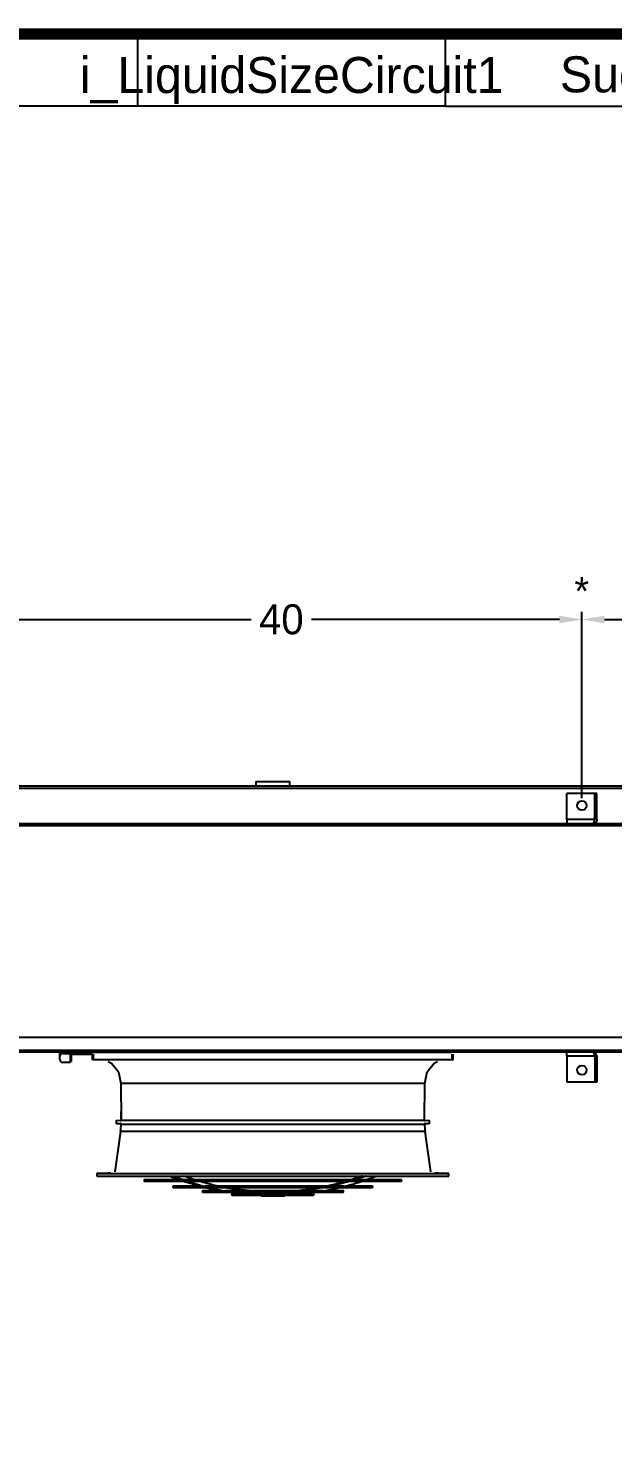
# Model space of a CAD drawing. Header units: inches. Extents: x 908 to 1218, y 494 to 690.
# Drawn here: x 1003.9 to 1042.8, y 592.1 to 686.6 of the extents above; entities that cross this region are included whole.
import ezdxf
from ezdxf.enums import TextEntityAlignment as Align

# ---------------------------------------------------------------- set-up
doc = ezdxf.new("R2010")
doc.units = ezdxf.units.IN
doc.header["$MEASUREMENT"] = 0
doc.header["$PDSIZE"] = -1
doc.layers.add('C1RC', color=7, linetype='Continuous')
doc.dimstyles.new('RAE Solutions', dxfattribs={"dimtxt": 2, "dimasz": 1.5, "dimexe": 0.5, "dimexo": 0.5, "dimgap": 0.5, "dimtad": 0, "dimtih": 1, "dimtoh": 1, "dimdec": 3, "dimrnd": 0.125, "dimzin": 1, "dimdsep": 46, "dimlunit": 5, "dimtxsty": 'Standard', "dimcen": 0.09, "dimadec": 0, "dimazin": 0, "dimtfac": 1, "dimtdec": 3, "dimtofl": 0, "dimtmove": 0, "dimatfit": 3, "dimfxl": 1, "dimtolj": 1, "dimtzin": 1, "dimarcsym": 0})

# ---------------------------------------------------------------- blocks, each defined once
blk = doc.blocks.new('*D208')
at = {"color": 0, "lineweight": -2}
for p, q in [((1000.711, 635.337), (1000.711, 647.733)), ((1002.211, 647.233), (1018.711, 647.233)), ((1039.211, 647.233), (1022.711, 647.233)), ((1040.711, 635.337), (1040.711, 647.733))]:
    blk.add_line(p, q, dxfattribs=at)
at = {"color": 0}
for points in [[(1002.211, 647.483), (1002.211, 646.983), (1000.711, 647.233)], [(1039.211, 647.483), (1039.211, 646.983), (1040.711, 647.233)]]:
    blk.add_solid(points, dxfattribs=at)
at = {"layer": 'Defpoints', "color": 0}
for p in [(1040.711, 647.233), (1000.711, 634.837), (1040.711, 634.837)]:
    blk.add_point(p, dxfattribs=at)
at = {"color": 0, "insert": (1020.711, 647.233), "char_height": 2, "attachment_point": 5}
blk.add_mtext('\\A1;40', dxfattribs=at)
blk = doc.blocks.new('*D209')
at = {"color": 0, "lineweight": -2}
for p, q in [((1040.711, 635.337), (1040.711, 647.733)), ((1042.211, 647.233), (1058.68, 647.233)), ((1079.148, 647.233), (1062.68, 647.233)), ((1080.648, 635.337), (1080.648, 647.733))]:
    blk.add_line(p, q, dxfattribs=at)
at = {"color": 0}
for points in [[(1042.211, 647.483), (1042.211, 646.983), (1040.711, 647.233)], [(1079.148, 647.483), (1079.148, 646.983), (1080.648, 647.233)]]:
    blk.add_solid(points, dxfattribs=at)
at = {"layer": 'Defpoints', "color": 0}
for p in [(1080.648, 647.233), (1040.711, 634.837), (1080.648, 634.837)]:
    blk.add_point(p, dxfattribs=at)
at = {"color": 0, "insert": (1060.68, 647.233), "char_height": 2, "attachment_point": 5}
blk.add_mtext('\\A1;40', dxfattribs=at)

msp = doc.modelspace()

# ---------------------------------------------------------------- linework, layer by layer
at = {"linetype": 'Continuous', "lineweight": 25}
for p, q in [((958.5229, 636.161), (1081.7739, 636.161)), ((958.5229, 636.004), (1081.7739, 636.004)), ((1019.0234, 636.4538), (1019.0234, 636.161)), ((1019.0234, 636.4538), (1021.2734, 636.4538)), ((1021.2734, 636.161), (1021.2734, 636.4538)), ((1039.7109, 633.9135), (1039.7109, 635.6495)), ((1041.5739, 635.6495), (1039.7109, 635.6495)), ((1041.5739, 633.9135), (1041.5739, 635.6495)), ((1041.7109, 635.6495), (1041.5809, 635.6495)), ((1041.5809, 633.9135), (1041.5809, 635.6495)), ((1041.7109, 633.9135), (1041.7109, 635.6495)), ((1041.5739, 633.9135), (1039.7109, 633.9135)), ((1039.7109, 633.9135), (1039.7109, 633.6495)), ((960.1484, 633.6495), (1080.1484, 633.6495)), ((960.1484, 633.5165), (1080.1484, 633.5165)), ((960.2814, 619.412), (1080.0154, 619.412)), ((960.2814, 618.545), (1080.0154, 618.545)), ((1080.0154, 618.412), (960.2814, 618.412)), ((1005.9677, 617.9275), (1005.9677, 618.1465)), ((1005.9677, 618.1465), (1005.9777, 618.1465)), ((1005.9677, 617.9275), (1005.9777, 617.9275)), ((1005.9772, 618.1465), (1005.9772, 618.412)), ((1005.9777, 617.9275), (1005.9777, 618.1465)), ((1006.1652, 618.334), (1006.6652, 618.334)), ((1006.6652, 617.74), (1006.1652, 617.74)), ((1006.5712, 618.412), (1006.5712, 618.334)), ((1006.6652, 618.334), (1006.6652, 618.266)), ((1006.6686, 618.287), (1006.6652, 618.287)), ((1006.6652, 618.266), (1006.7282, 618.266)), ((1006.6652, 618.266), (1006.6652, 617.787)), ((1006.6652, 617.787), (1006.6652, 617.74)), ((1006.6652, 617.787), (1006.7282, 617.787)), ((1006.7282, 618.266), (1006.7282, 617.787)), ((1006.7353, 618.154), (1006.7282, 618.154)), ((1006.7368, 618.287), (1006.7313, 618.287)), ((1006.7353, 618.266), (1006.7353, 617.787)), ((1008.1484, 618.266), (1006.7353, 618.266)), ((1008.1484, 617.912), (1008.1484, 618.279)), ((1008.1984, 617.912), (1008.1484, 617.912)), ((1008.1984, 618.279), (1008.1984, 617.912)), ((1008.2263, 617.912), (1008.2263, 618.279)), ((1032.0706, 617.912), (1008.2263, 617.912)), ((1009.1844, 617.787), (1009.4134, 617.6748)), ((1030.8835, 617.6748), (1031.1125, 617.787)), ((1032.0706, 617.912), (1032.0706, 618.279)), ((1032.0984, 618.279), (1032.0984, 617.912)), ((1032.0984, 617.912), (1032.1484, 617.912)), ((1032.1484, 617.912), (1032.1484, 618.279)), ((1039.7109, 618.148), (1039.7109, 618.412)), ((1041.5739, 618.148), (1039.7109, 618.148)), ((1039.7109, 618.148), (1039.7109, 616.412)), ((1041.5739, 618.148), (1041.5739, 616.412)), ((1041.5809, 618.148), (1041.5809, 616.412)), ((1041.7109, 618.148), (1041.7109, 616.412)), ((1009.4134, 617.6748), (1009.8862, 617.1161)), ((1009.8862, 617.1161), (1010.0303, 616.3308)), ((1030.2666, 616.3308), (1030.4107, 617.1161)), ((1030.4107, 617.1161), (1030.8835, 617.6748)), ((1010.0303, 616.3308), (1010.0642, 613.9001)), ((1030.2666, 616.3308), (1010.0303, 616.3308)), ((1030.2327, 613.9001), (1030.2666, 616.3308)), ((1041.5739, 616.412), (1039.7109, 616.412)), ((1041.7109, 616.412), (1041.5809, 616.412)), ((1010.0397, 614.4031), (1010.0467, 614.4304)), ((1010.0572, 614.4031), (1010.0397, 614.4031)), ((1010.0397, 614.4031), (1010.0447, 614.4005)), ((1010.0467, 614.4304), (1010.0447, 614.4005)), ((1010.0447, 614.4005), (1010.0573, 614.3965)), ((1010.0554, 614.5331), (1010.0467, 614.4304)), ((1010.0467, 614.4304), (1010.0564, 614.4597)), ((1010.0168, 613.144), (1009.6392, 610.4568)), ((1009.7154, 613.816), (1009.7154, 613.7087)), ((1010.0255, 613.8601), (1009.7541, 613.8554)), ((1009.7541, 613.6693), (1010.0218, 613.6647)), ((1030.2801, 613.144), (1010.0168, 613.144)), ((1010.0397, 613.9091), (1010.0447, 613.9117)), ((1010.0641, 613.9091), (1010.0397, 613.9091)), ((1010.0397, 613.9091), (1010.0467, 613.8818)), ((1010.0447, 613.9117), (1010.0639, 613.9179)), ((1010.0467, 613.8818), (1010.0447, 613.9117)), ((1010.0467, 613.8818), (1010.0506, 613.87)), ((1010.0467, 613.8818), (1010.0478, 613.8675)), ((1010.0604, 613.6237), (1030.2365, 613.6237)), ((1010.0642, 613.9001), (1030.2327, 613.9001)), ((1030.5428, 613.8554), (1030.2714, 613.8601)), ((1030.2751, 613.6647), (1030.5428, 613.6693)), ((1030.6577, 610.4568), (1030.2801, 613.144)), ((1030.5815, 613.7087), (1030.5815, 613.816)), ((1008.8886, 610.344), (1008.4358, 610.3361)), ((1008.4358, 610.3361), (1008.4389, 610.16)), ((1008.4358, 610.3361), (1031.861, 610.3361)), ((1031.861, 610.3361), (1031.4083, 610.344)), ((1031.858, 610.16), (1031.861, 610.3361)), ((1014.1991, 609.9209), (1011.6273, 609.9209)), ((1011.6273, 609.8225), (1028.6696, 609.8225)), ((1015.512, 609.4996), (1013.5499, 609.4996)), ((1013.5499, 609.4012), (1026.747, 609.4012)), ((1026.2643, 609.9209), (1014.3074, 609.9209)), ((1024.874, 609.4996), (1015.6366, 609.4996)), ((1026.747, 609.4996), (1024.9975, 609.4996)), ((1028.6696, 609.9209), (1026.3739, 609.9209)), ((1030.3079, 610.1575), (1030.3079, 610.16)), ((1030.3883, 610.1574), (1030.3883, 610.16)), ((1030.468, 610.1575), (1030.468, 610.16)), ((1030.4772, 610.16), (1030.4772, 610.1575)), ((1030.5479, 610.1574), (1030.5479, 610.16)), ((1030.6306, 610.16), (1030.6306, 610.1575)), ((1016.8286, 609.192), (1015.4939, 609.192)), ((1015.4939, 609.0936), (1024.803, 609.0936)), ((1023.4684, 609.192), (1016.9798, 609.192)), ((1018.1228, 608.9991), (1017.4527, 608.9991)), ((1017.4527, 608.9006), (1022.8442, 608.9006)), ((1022.052, 608.9991), (1018.3333, 608.9991)), ((1019.361, 608.9002), (1019.361, 608.8608)), ((1019.361, 608.9002), (1020.9358, 608.9002)), ((1019.361, 608.8608), (1020.9358, 608.8608)), ((1020.9358, 608.8608), (1020.9358, 608.9002)), ((1022.8442, 608.9991), (1022.2836, 608.9991)), ((1024.803, 609.192), (1023.6217, 609.192))]:
    msp.add_line(p, q, dxfattribs=at)
msp.add_line((1005.9772, 618.412), (1032.0154, 618.412))
at = {"const_width": 0.7526}
msp.add_lwpolyline([(913.0442, 498.0702), (1214.0906, 498.0702), (1214.0906, 686.2242), (913.0442, 686.2242), (913.0442, 498.0702)], dxfattribs=at)
at = {"linetype": 'Continuous', "lineweight": 25}
for centre in [(1040.7109, 634.837), (1040.7109, 617.2245)]:
    msp.add_circle(centre, 0.3125, dxfattribs=at)
for centre, radius, start, end in [((1006.1647, 617.9275), 0.1875, 180, 270), ((1006.1652, 618.1465), 0.1875, 90, 180), ((1006.1652, 617.9275), 0.1875, 180, 270), ((1013.9299, 614.1561), 3.8929, 176.39995, 183.60005), ((1009.7547, 613.816), 0.0394, 91, 180), ((1009.7547, 613.7087), 0.0394, 180, 269), ((1005.1435, 613.8289), 4.9213, 352, 357.610221), ((1010.0211, 613.6253), 0.0394, 357.610221, 89), ((1010.0248, 613.8995), 0.0394, 271, 0.798635), ((1030.2721, 613.8995), 0.0394, 179.201365, 269), ((1030.2758, 613.6253), 0.0394, 91, 182.389779), ((1035.1534, 613.8289), 4.9213, 182.389779, 188), ((1030.5421, 613.816), 0.0394, 0, 89), ((1030.5421, 613.7087), 0.0394, 271, 0), ((1011.6273, 609.8717), 0.0492, 90, 270), ((1013.5499, 609.4504), 0.0492, 90, 270), ((1026.747, 609.4504), 0.0492, 270, 90), ((1028.6696, 609.8717), 0.0492, 270, 90), ((1015.4939, 609.1428), 0.0492, 90, 270), ((1017.4527, 608.9499), 0.0492, 90, 270), ((1022.8442, 608.9499), 0.0492, 270, 90), ((1024.803, 609.1428), 0.0492, 270, 90)]:
    msp.add_arc(centre, radius, start, end, dxfattribs=at)
for points, knots in [([(1041.4469, 633.6495), (1041.4575, 633.6535), (1041.4787, 633.6614), (1041.5104, 633.7225), (1041.5421, 633.8097), (1041.5633, 633.8789), (1041.5739, 633.9135)], [0, 0, 0, 0, 0.2499999, 0.5000007, 0.7499993, 1, 1, 1, 1]), ([(1041.7109, 633.9135), (1041.7084, 633.8856), (1041.7032, 633.8299), (1041.6632, 633.7551), (1041.6047, 633.6967), (1041.5305, 633.6573), (1041.4752, 633.6521), (1041.4469, 633.6495)], [0, 0, 0, 0, 0.1907776, 0.381661, 0.5768535, 0.7838767, 1, 1, 1, 1]), ([(1006.6652, 618.266), (1006.6666, 618.2816), (1006.6696, 618.3128), (1006.692, 618.3542), (1006.724, 618.3858), (1006.7646, 618.4076), (1006.795, 618.4105), (1006.8112, 618.412)], [0, 0, 0, 0, 0.1911269, 0.3820585, 0.5729919, 0.7736094, 1, 1, 1, 1]), ([(1006.7282, 618.266), (1006.7288, 618.2742), (1006.7298, 618.2887), (1006.7363, 618.3007), (1006.7391, 618.3059)], [0, 0, 0, 0, 0.567634, 1, 1, 1, 1]), ([(1006.8112, 618.412), (1006.7995, 618.4093), (1006.7801, 618.4048), (1006.7544, 618.3743), (1006.7436, 618.339), (1006.7379, 618.301), (1006.7362, 618.2781), (1006.7353, 618.266)], [0, 0, 0, 0, 0.3002984, 0.4981942, 0.7181275, 0.8511703, 1, 1, 1, 1]), ([(1041.4469, 618.412), (1041.4575, 618.408), (1041.4787, 618.4001), (1041.5104, 618.3391), (1041.5421, 618.2518), (1041.5633, 618.1826), (1041.5739, 618.148)], [0, 0, 0, 0, 0.2499999, 0.5000002, 0.750001, 1, 1, 1, 1]), ([(1041.7109, 618.148), (1041.7084, 618.1759), (1041.7032, 618.2316), (1041.6632, 618.3064), (1041.6047, 618.3648), (1041.5305, 618.4043), (1041.4752, 618.4094), (1041.4469, 618.412)], [0, 0, 0, 0, 0.1907771, 0.3816601, 0.5768537, 0.7838765, 1, 1, 1, 1]), ([(1041.5809, 618.148), (1041.5798, 618.1607), (1041.5776, 618.186), (1041.5637, 618.217), (1041.5512, 618.231), (1041.546, 618.2369)], [0, 0, 0, 0, 0.3672065, 0.7336708, 1, 1, 1, 1]), ([(1009.361, 610.3523), (1009.3575, 610.3522), (1009.3505, 610.3521), (1009.2965, 610.3511), (1009.2194, 610.3498), (1009.1269, 610.3481), (1009.0336, 610.3465), (1008.9547, 610.3452), (1008.8994, 610.3442), (1008.8922, 610.3441), (1008.8886, 610.344)], [0, 0, 0, 0, 0.1247936, 0.2486431, 0.3721439, 0.4969371, 0.6227234, 0.7484945, 0.8742541, 1, 1, 1, 1]), ([(1031.4083, 610.344), (1031.4047, 610.3441), (1031.3975, 610.3442), (1031.3422, 610.3452), (1031.2633, 610.3465), (1031.1699, 610.3481), (1031.0776, 610.3498), (1031.0005, 610.3511), (1030.9464, 610.3521), (1030.9394, 610.3522), (1030.9358, 610.3523)], [0, 0, 0, 0, 0.1257622, 0.2515333, 0.3773205, 0.5031129, 0.6277714, 0.7512091, 0.875094, 1, 1, 1, 1]), ([(1008.4389, 610.16), (1008.4437, 610.16), (1008.4534, 610.16), (1008.5314, 610.16), (1008.6555, 610.16), (1008.8299, 610.16), (1009.0524, 610.16), (1009.3225, 610.16), (1009.639, 610.16), (1010.0005, 610.16), (1010.4054, 610.16), (1010.852, 610.16), (1011.3385, 610.16), (1011.8626, 610.16), (1012.4223, 610.16), (1013.015, 610.16), (1013.6383, 610.16), (1014.2895, 610.16), (1014.9658, 610.16), (1015.6642, 610.16), (1016.3818, 610.16), (1017.1156, 610.16), (1017.8624, 610.16), (1018.619, 610.16), (1019.3821, 610.16), (1020.1484, 610.16), (1020.9148, 610.16), (1021.6779, 610.16), (1022.4345, 610.16), (1023.1813, 610.16), (1023.915, 610.16), (1024.6327, 610.16), (1025.3311, 610.16), (1026.0074, 610.16), (1026.6586, 610.16), (1027.2818, 610.16), (1027.8746, 610.16), (1028.4342, 610.16), (1028.9584, 610.16), (1029.4449, 610.16), (1029.8915, 610.16), (1030.2964, 610.16), (1030.6579, 610.16), (1030.9744, 610.16), (1031.2445, 610.16), (1031.467, 610.16), (1031.6413, 610.16), (1031.7655, 610.16), (1031.8435, 610.16), (1031.8531, 610.16), (1031.858, 610.16)], [0, 0, 0, 0, 0.0208333, 0.0416667, 0.0625, 0.0833333, 0.1041667, 0.125, 0.1458333, 0.1666667, 0.1875, 0.2083334, 0.2291667, 0.25, 0.2708334, 0.2916666, 0.3125, 0.3333333, 0.3541667, 0.375, 0.3958333, 0.4166666, 0.4375001, 0.4583333, 0.4791667, 0.5, 0.5208333, 0.5416667, 0.5625, 0.5833334, 0.6041667, 0.625, 0.6458334, 0.6666667, 0.6875, 0.7083334, 0.7291667, 0.75, 0.7708333, 0.7916667, 0.8125, 0.8333333, 0.8541667, 0.875, 0.8958333, 0.9166667, 0.9375, 0.9583333, 0.9791667, 1, 1, 1, 1]), ([(1013.2821, 610.16), (1013.3368, 610.1384), (1013.5237, 610.0646), (1013.7393, 609.9853), (1013.9006, 609.9304), (1013.9285, 609.9209)], [0, 0, 0, 0, 0.2551692, 0.8714274, 1, 1, 1, 1]), ([(1013.585, 610.16), (1013.6489, 610.1337), (1013.8407, 610.0547), (1014.0522, 609.9738), (1014.2001, 609.9214), (1014.2187, 609.9148)], [0, 0, 0, 0, 0.3037805, 0.9120454, 1, 1, 1, 1]), ([(1013.595, 610.16), (1013.6264, 610.1469), (1013.7506, 610.0951), (1013.9656, 610.0117), (1014.1496, 609.9436), (1014.24, 609.9101)], [0, 0, 0, 0, 0.14679443, 0.58056216, 1, 1, 1, 1]), ([(1014.2161, 609.8225), (1014.2173, 609.8221), (1014.3343, 609.782), (1014.5587, 609.7121), (1014.88, 609.6156), (1015.1252, 609.5461), (1015.2637, 609.5101), (1015.3038, 609.4996)], [0, 0, 0, 0, 0.0033163, 0.3252534, 0.6200059, 0.8899545, 1, 1, 1, 1]), ([(1014.24, 609.9101), (1014.2341, 609.9104), (1014.2251, 609.9109), (1014.2203, 609.9137), (1014.2187, 609.9147)], [0, 0, 0, 0, 0.6572272, 1, 1, 1, 1]), ([(1014.9281, 609.9209), (1014.9047, 609.9283), (1014.7756, 609.9688), (1014.544, 610.0474), (1014.3366, 610.1228), (1014.2339, 610.16)], [0, 0, 0, 0, 0.1009147, 0.5551046, 1, 1, 1, 1]), ([(1014.3087, 609.9208), (1014.3081, 609.9208), (1014.3036, 609.9211), (1014.294, 609.9198), (1014.2782, 609.9162), (1014.2592, 609.9114), (1014.2468, 609.9105), (1014.24, 609.9101)], [0, 0, 0, 0, 0.02775, 0.2009137, 0.3724469, 0.6544216, 1, 1, 1, 1]), ([(1014.4784, 609.8225), (1014.4915, 609.8178), (1014.6123, 609.7747), (1014.829, 609.7042), (1015.1189, 609.6134), (1015.3538, 609.5441), (1015.4933, 609.5057), (1015.5463, 609.4912)], [0, 0, 0, 0, 0.0373277, 0.3415904, 0.6100747, 0.8518795, 1, 1, 1, 1]), ([(1014.4903, 609.8225), (1014.5554, 609.7997), (1014.7416, 609.7343), (1015.0175, 609.6469), (1015.3114, 609.5582), (1015.4837, 609.5101), (1015.5668, 609.4869)], [0, 0, 0, 0, 0.1823606, 0.5219938, 0.7693971, 1, 1, 1, 1]), ([(1016.4971, 609.4996), (1016.4317, 609.5138), (1016.3036, 609.5417), (1016.1072, 609.5882), (1015.9013, 609.6393), (1015.6756, 609.6987), (1015.4547, 609.7598), (1015.3089, 609.8035), (1015.2453, 609.8225)], [0, 0, 0, 0, 0.1559953, 0.3057262, 0.4694356, 0.6487841, 0.8468714, 1, 1, 1, 1]), ([(1015.5462, 609.4909), (1015.5463, 609.4908), (1015.5493, 609.4885), (1015.5576, 609.4871), (1015.5655, 609.4869), (1015.5668, 609.4869)], [0, 0, 0, 0, 0.0124025, 0.8343247, 1, 1, 1, 1]), ([(1015.5668, 609.4869), (1015.5731, 609.4873), (1015.5849, 609.4881), (1015.6034, 609.4931), (1015.6189, 609.4974), (1015.6292, 609.4993), (1015.6365, 609.4998), (1015.6395, 609.4993), (1015.6412, 609.499)], [0, 0, 0, 0, 0.292607, 0.5470097, 0.7222793, 0.8555869, 0.9202686, 1, 1, 1, 1]), ([(1015.6923, 609.4012), (1015.7113, 609.3965), (1015.8133, 609.3713), (1015.9924, 609.3308), (1016.2238, 609.2806), (1016.4506, 609.2344), (1016.6008, 609.2066), (1016.6796, 609.192)], [0, 0, 0, 0, 0.0577954, 0.3112715, 0.5451845, 0.7611209, 1, 1, 1, 1]), ([(1015.8878, 609.4012), (1015.9512, 609.3853), (1016.0875, 609.351), (1016.289, 609.3044), (1016.4848, 609.2614), (1016.6586, 609.2254), (1016.7913, 609.1991), (1016.8663, 609.1851), (1016.8902, 609.1807)], [0, 0, 0, 0, 0.1903686, 0.4093739, 0.6037593, 0.7761169, 0.9288109, 1, 1, 1, 1]), ([(1015.8918, 609.4012), (1015.8934, 609.4008), (1015.981, 609.3778), (1016.1495, 609.3377), (1016.4049, 609.279), (1016.656, 609.2257), (1016.8266, 609.193), (1016.9085, 609.1773)], [0, 0, 0, 0, 0.0047443, 0.2597377, 0.4981117, 0.7590951, 1, 1, 1, 1]), ([(1018.5377, 609.192), (1018.4823, 609.1968), (1018.3506, 609.2083), (1018.1467, 609.2296), (1017.932, 609.2548), (1017.7356, 609.2804), (1017.573, 609.3036), (1017.4324, 609.325), (1017.2992, 609.3463), (1017.1485, 609.3716), (1017.042, 609.391), (1016.9859, 609.4012)], [0, 0, 0, 0, 0.106827, 0.2538652, 0.393264, 0.5213065, 0.6332717, 0.7078537, 0.7934049, 0.8912396, 1, 1, 1, 1]), ([(1018.5558, 609.192), (1018.5204, 609.1949), (1018.4178, 609.2032), (1018.2408, 609.2207), (1018.0162, 609.2452), (1017.7664, 609.2766), (1017.5115, 609.3125), (1017.3396, 609.3403), (1017.26, 609.3531)], [0, 0, 0, 0, 0.0816516, 0.2369362, 0.4093109, 0.6011102, 0.8152531, 1, 1, 1, 1]), ([(1021.7411, 609.192), (1021.7765, 609.1949), (1021.879, 609.2032), (1022.0561, 609.2207), (1022.2807, 609.2452), (1022.5305, 609.2765), (1022.7859, 609.3127), (1023.0461, 609.3543), (1023.2172, 609.3831), (1023.3079, 609.4006), (1023.3112, 609.4012)], [0, 0, 0, 0, 0.0673434, 0.1954166, 0.3375852, 0.4957744, 0.6723918, 0.8258233, 0.9936812, 1, 1, 1, 1]), ([(1023.4551, 609.4012), (1023.4158, 609.3941), (1023.2867, 609.371), (1023.0749, 609.3376), (1022.8076, 609.2986), (1022.5451, 609.2646), (1022.2886, 609.2352), (1022.0583, 609.2124), (1021.9044, 609.1985), (1021.8268, 609.1926), (1021.8181, 609.192)], [0, 0, 0, 0, 0.0722352, 0.2376766, 0.3887453, 0.5628004, 0.7185449, 0.858352, 0.9841316, 1, 1, 1, 1]), ([(1023.4587, 609.4012), (1023.3955, 609.3901), (1023.2587, 609.3661), (1023.0553, 609.3341), (1022.8549, 609.3047), (1022.6736, 609.2802), (1022.5092, 609.2596), (1022.3599, 609.2423), (1022.1938, 609.2244), (1022.0209, 609.2074), (1021.8932, 609.1967), (1021.8368, 609.192)], [0, 0, 0, 0, 0.1173272, 0.2537855, 0.3769388, 0.488294, 0.589206, 0.680874, 0.7643265, 0.89598, 1, 1, 1, 1]), ([(1023.5389, 609.1773), (1023.6491, 609.1976), (1023.8814, 609.2404), (1024.2178, 609.3117), (1024.4616, 609.3663), (1024.5835, 609.3968), (1024.6011, 609.4012)], [0, 0, 0, 0, 0.3104915, 0.6542957, 0.9499074, 1, 1, 1, 1]), ([(1023.5728, 609.1837), (1023.5745, 609.184), (1023.6683, 609.2002), (1023.8264, 609.2309), (1024.052, 609.2762), (1024.2599, 609.3209), (1024.4457, 609.3627), (1024.5621, 609.3909), (1024.6043, 609.4012)], [0, 0, 0, 0, 0.004831, 0.2716588, 0.4588827, 0.6602288, 0.8767876, 1, 1, 1, 1]), ([(1025.0524, 609.8225), (1024.9785, 609.8005), (1024.8279, 609.7559), (1024.6075, 609.6951), (1024.3797, 609.6353), (1024.1564, 609.5801), (1023.9593, 609.5341), (1023.8435, 609.509), (1023.8002, 609.4996)], [0, 0, 0, 0, 0.17790142, 0.36237281, 0.52920155, 0.72385137, 0.89658553, 1, 1, 1, 1]), ([(1023.8012, 609.4996), (1023.836, 609.5069), (1023.9627, 609.5335), (1024.1881, 609.5865), (1024.4856, 609.6607), (1024.7781, 609.7393), (1024.9713, 609.7967), (1025.058, 609.8225)], [0, 0, 0, 0, 0.0826391, 0.3009, 0.5364815, 0.79198, 1, 1, 1, 1]), ([(1025.2821, 609.8225), (1025.1998, 609.7991), (1025.0203, 609.7482), (1024.7512, 609.6781), (1024.4818, 609.6119), (1024.2338, 609.5551), (1024.0664, 609.5185), (1023.9815, 609.5013), (1023.9729, 609.4996)], [0, 0, 0, 0, 0.1894129, 0.413164, 0.6178386, 0.8064082, 0.9804163, 1, 1, 1, 1]), ([(1024.8692, 609.4989), (1024.8705, 609.4992), (1024.8722, 609.4996), (1024.8779, 609.4996), (1024.8865, 609.4986), (1024.9011, 609.495), (1024.9194, 609.4897), (1024.9337, 609.4871), (1024.9415, 609.4869), (1024.9429, 609.4869)], [0, 0, 0, 0, 0.0626154, 0.080825, 0.2284319, 0.3747427, 0.6034082, 0.9334816, 1, 1, 1, 1]), ([(1024.9429, 609.4869), (1025.0546, 609.5169), (1025.2884, 609.5796), (1025.6244, 609.679), (1025.8886, 609.7611), (1026.031, 609.809), (1026.071, 609.8225)], [0, 0, 0, 0, 0.2960221, 0.6190564, 0.8929449, 1, 1, 1, 1]), ([(1024.9429, 609.4869), (1024.9486, 609.4872), (1024.9565, 609.4877), (1024.9606, 609.4904), (1024.9617, 609.4912)], [0, 0, 0, 0, 0.7202603, 1, 1, 1, 1]), ([(1024.9618, 609.4908), (1024.9665, 609.492), (1025.0652, 609.5172), (1025.2662, 609.5729), (1025.5859, 609.6653), (1025.8594, 609.749), (1026.0298, 609.8064), (1026.0774, 609.8225)], [0, 0, 0, 0, 0.012489, 0.2638136, 0.5389367, 0.8710184, 1, 1, 1, 1]), ([(1026.0632, 610.16), (1026.0565, 610.1575), (1025.9331, 610.1104), (1025.7021, 610.0311), (1025.4778, 609.9542), (1025.3705, 609.9209), (1025.3704, 609.9209)], [0, 0, 0, 0, 0.02917, 0.5376936, 0.9996799, 1, 1, 1, 1]), ([(1025.375, 609.9209), (1025.4276, 609.9375), (1025.6169, 609.9971), (1025.8488, 610.0766), (1026.0273, 610.1438), (1026.0704, 610.16)], [0, 0, 0, 0, 0.22608012, 0.81324801, 1, 1, 1, 1]), ([(1026.3402, 610.16), (1026.2237, 610.1198), (1025.9924, 610.0398), (1025.7502, 609.9614), (1025.6244, 609.9239), (1025.6143, 609.9209)], [0, 0, 0, 0, 0.48265126, 0.95842975, 1, 1, 1, 1]), ([(1026.3312, 609.9101), (1026.3252, 609.9105), (1026.3138, 609.9112), (1026.2955, 609.9159), (1026.2793, 609.9196), (1026.2672, 609.9214), (1026.2615, 609.9206), (1026.2595, 609.9203)], [0, 0, 0, 0, 0.3034773, 0.566962, 0.7484022, 0.9157715, 1, 1, 1, 1]), ([(1026.3312, 609.9101), (1026.4523, 609.9528), (1026.6782, 610.0325), (1026.9027, 610.1196), (1027.0069, 610.16)], [0, 0, 0, 0, 0.5359077, 1, 1, 1, 1]), ([(1026.3508, 609.9145), (1026.3497, 609.9137), (1026.3458, 609.911), (1026.3373, 609.9105), (1026.3312, 609.9101)], [0, 0, 0, 0, 0.2791152, 1, 1, 1, 1]), ([(1026.3509, 609.9142), (1026.4905, 609.9633), (1026.7123, 610.0413), (1026.9324, 610.1279), (1027.014, 610.16)], [0, 0, 0, 0, 0.6294566, 1, 1, 1, 1]), ([(1016.8903, 609.1811), (1016.8928, 609.1799), (1016.8977, 609.1776), (1016.905, 609.1774), (1016.9085, 609.1773)], [0, 0, 0, 0, 0.5217556, 1, 1, 1, 1]), ([(1016.9085, 609.1773), (1016.9148, 609.1777), (1016.9266, 609.1786), (1016.9449, 609.184), (1016.9603, 609.1888), (1016.9715, 609.1914), (1016.9793, 609.1923), (1016.9825, 609.1917), (1016.9839, 609.1914)], [0, 0, 0, 0, 0.2854407, 0.5338095, 0.7052372, 0.8376962, 0.9321115, 1, 1, 1, 1]), ([(1017.2746, 609.0936), (1017.3136, 609.0877), (1017.4134, 609.0729), (1017.5684, 609.052), (1017.7346, 609.031), (1017.8827, 609.0136), (1017.9758, 609.0037), (1018.0186, 608.9991)], [0, 0, 0, 0, 0.1574629, 0.4029133, 0.6253461, 0.8273997, 1, 1, 1, 1]), ([(1017.3995, 609.0936), (1017.442, 609.0868), (1017.5655, 609.0672), (1017.7753, 609.0384), (1018.0198, 609.0076), (1018.1832, 608.9904), (1018.2604, 608.9822)], [0, 0, 0, 0, 0.148459, 0.4313257, 0.7313798, 1, 1, 1, 1]), ([(1017.4049, 609.0936), (1017.4447, 609.0871), (1017.6247, 609.0579), (1017.9043, 609.0212), (1018.1443, 608.9965), (1018.2436, 608.9863)], [0, 0, 0, 0, 0.1425303, 0.645365, 1, 1, 1, 1]), ([(1018.2604, 608.9822), (1018.2667, 608.9827), (1018.2785, 608.9836), (1018.2966, 608.9894), (1018.312, 608.9948), (1018.3239, 608.9981), (1018.332, 608.9995), (1018.335, 608.9989), (1018.3357, 608.9987)], [0, 0, 0, 0, 0.28347557, 0.53094151, 0.70246405, 0.83507072, 0.96055143, 1, 1, 1, 1]), ([(1019.7699, 608.9006), (1019.7845, 608.9005), (1019.82, 608.9003), (1019.8555, 608.9002), (1019.8764, 608.9002)], [0, 0, 0, 0, 0.4110875, 1, 1, 1, 1]), ([(1019.96, 608.9991), (1019.9609, 609.01), (1019.9629, 609.0341), (1019.9559, 609.068), (1019.9455, 609.086), (1019.9411, 609.0936)], [0, 0, 0, 0, 0.3232509, 0.7134492, 1, 1, 1, 1]), ([(1020.3369, 608.9991), (1020.336, 609.01), (1020.334, 609.0341), (1020.3409, 609.068), (1020.3514, 609.086), (1020.3558, 609.0936)], [0, 0, 0, 0, 0.3232497, 0.7134487, 1, 1, 1, 1]), ([(1020.3716, 609.0936), (1020.3689, 609.0895), (1020.3597, 609.0759), (1020.3527, 609.0447), (1020.3496, 609.0155), (1020.3527, 609.001), (1020.3531, 608.9991)], [0, 0, 0, 0, 0.16533729, 0.55364192, 0.94181843, 1, 1, 1, 1]), ([(1020.4331, 608.9002), (1020.4515, 608.9002), (1020.4903, 608.9003), (1020.5294, 608.9005), (1020.5497, 608.9006), (1020.5498, 608.9006)], [0, 0, 0, 0, 0.4736372, 0.9975737, 1, 1, 1, 1]), ([(1022.0473, 608.9985), (1022.0475, 608.9986), (1022.0487, 608.9991), (1022.0536, 608.9991), (1022.0617, 608.9982), (1022.0742, 608.9946), (1022.0899, 608.9891), (1022.1076, 608.9834), (1022.1187, 608.9826), (1022.1242, 608.9822)], [0, 0, 0, 0, 0.0165709, 0.0751265, 0.1995839, 0.3231784, 0.4968868, 0.7489432, 1, 1, 1, 1]), ([(1022.1242, 608.9822), (1022.1922, 608.989), (1022.3347, 609.0034), (1022.5593, 609.0293), (1022.7861, 609.0587), (1022.9449, 609.0806), (1023.0216, 609.0925), (1023.0281, 609.0936)], [0, 0, 0, 0, 0.2252491, 0.4725727, 0.7448135, 0.9783224, 1, 1, 1, 1]), ([(1022.1404, 608.9854), (1022.1835, 608.9895), (1022.2724, 608.9981), (1022.4113, 609.0134), (1022.5623, 609.031), (1022.7285, 609.052), (1022.8835, 609.0729), (1022.9833, 609.0877), (1023.0222, 609.0936)], [0, 0, 0, 0, 0.14654768, 0.30178075, 0.47228808, 0.65999293, 0.86712149, 1, 1, 1, 1]), ([(1023.4662, 609.1917), (1023.467, 609.1918), (1023.4708, 609.1923), (1023.4795, 609.1909), (1023.4928, 609.1875), (1023.5099, 609.1819), (1023.5259, 609.1779), (1023.5354, 609.1774), (1023.5389, 609.1773)], [0, 0, 0, 0, 0.038343, 0.1789577, 0.3183945, 0.5249472, 0.8280535, 1, 1, 1, 1]), ([(1023.5389, 609.1773), (1023.5447, 609.1775), (1023.552, 609.1779), (1023.5558, 609.1806), (1023.5566, 609.1811)], [0, 0, 0, 0, 0.7937388, 1, 1, 1, 1])]:
    msp.add_open_spline(points, degree=3, knots=knots, dxfattribs=at)
at = {"layer": 'C1RC'}
for p, q in [((1011.161, 681.4243), (1011.161, 686.2323)), ((1031.6437, 681.4243), (1031.6437, 686.2323)), ((1031.6437, 681.4243), (956.9181, 681.4243)), ((1031.6437, 681.4243), (1093.9678, 681.4243))]:
    msp.add_line(p, q, dxfattribs=at)

# ---------------------------------------------------------------- texts
at = {"linetype": 'Continuous', "lineweight": 25}
msp.add_text('*', height=1.8706, dxfattribs=at).set_placement((1040.6988, 648.1893), align=Align.CENTER)
at = {"layer": 'C1RC'}
msp.add_text('i_LiquidSizeCircuit1', height=2.399976, dxfattribs=at).set_placement((1021.4006, 682.2946), align=Align.CENTER)
msp.add_text('Suction Line', height=2.399976, dxfattribs=at).set_placement((1039.2483, 682.339))

# ---------------------------------------------------------------- dimensions: what is measured, and where the dimension line sits
for base, p1, p2, picture, middle in [((1040.7109, 647.2329), (1000.7109, 634.837), (1040.7109, 634.837), '*D208', (1020.7109, 647.2329)), ((1080.6484421022, 647.2328508787), (1040.7109421022, 634.8370083792), (1080.6484421022, 634.8370083523), '*D209', (1060.6796921022, 647.2328508787))]:
    dim = msp.add_linear_dim(base=base, p1=p1, p2=p2, dimstyle='RAE Solutions')
    dim.commit()
    dim.dimension.update_dxf_attribs({"geometry": picture, "text_midpoint": middle})

doc.saveas('drawing.dxf')
